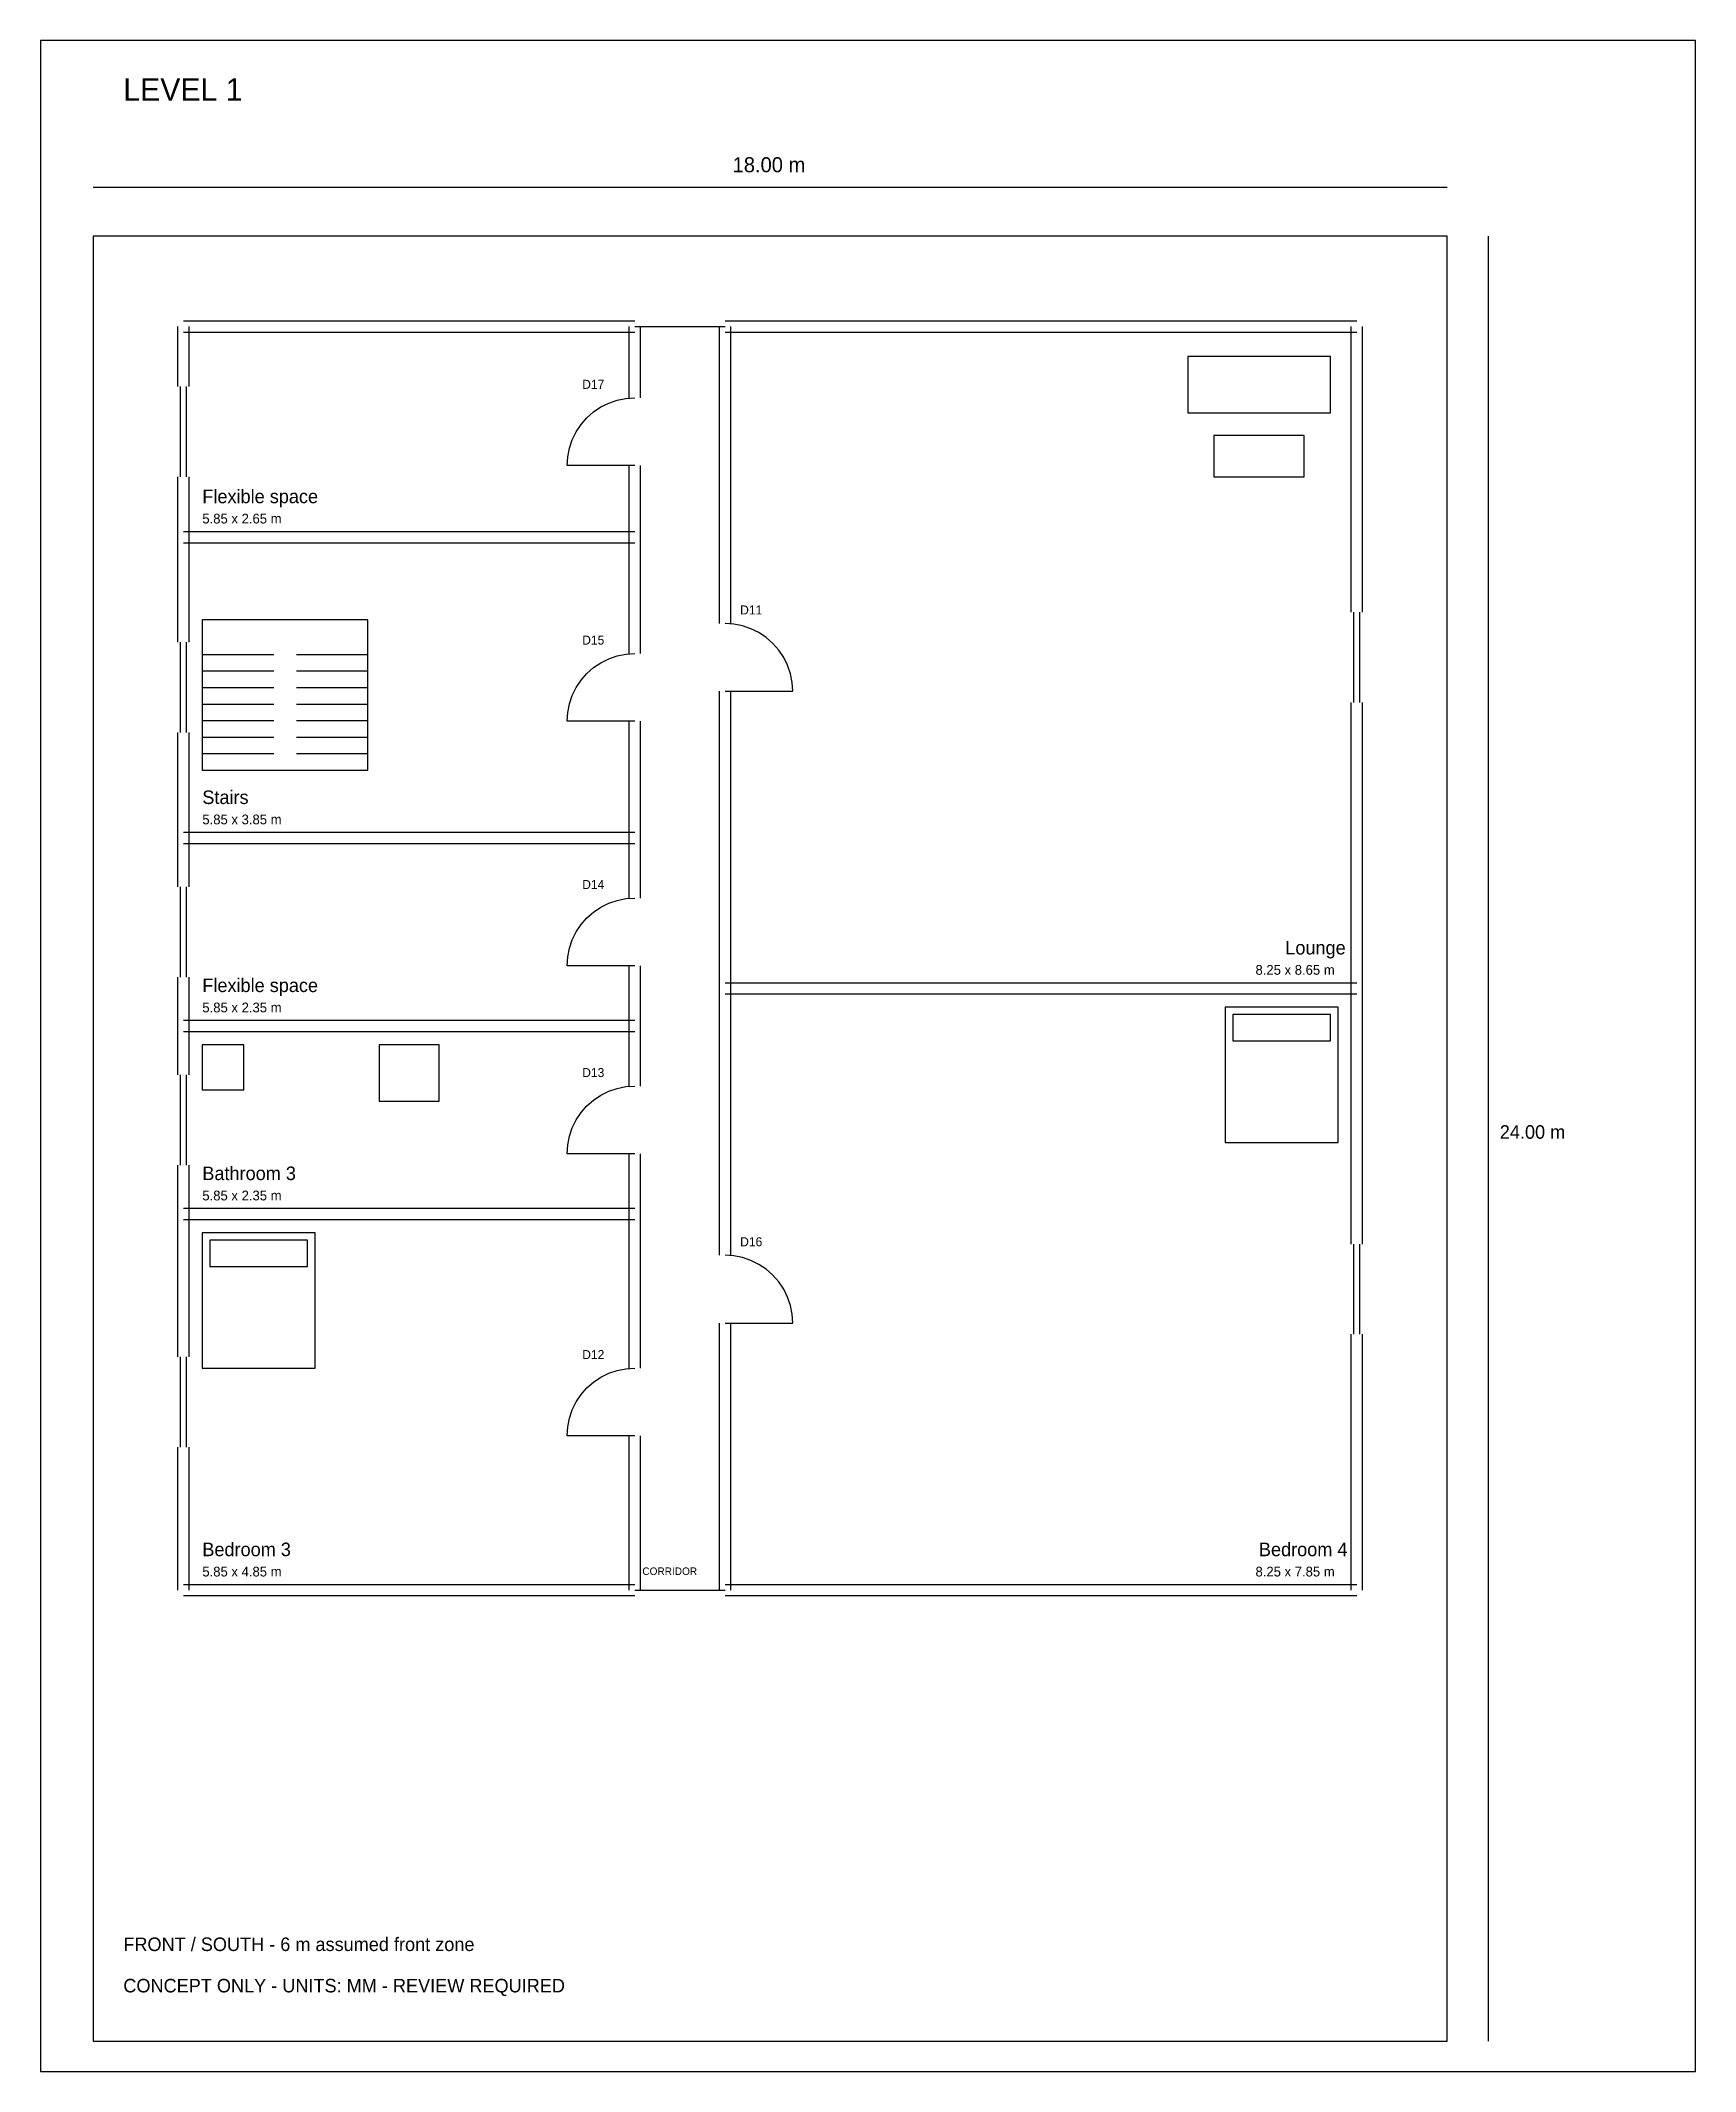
# Model space of a CAD drawing. Header units: millimetres. Extents: x -700 to 21300, y -400 to 26600.
import ezdxf

# ---------------------------------------------------------------- set-up
doc = ezdxf.new("R2010")
doc.units = ezdxf.units.MM
for name, color, linetype in [('DIMENSIONS', 2, 'CONTINUOUS'), ('DOORS', 3, 'CONTINUOUS'), ('FRAME', 8, 'CONTINUOUS'), ('FURNITURE', 8, 'CONTINUOUS'), ('LABELS', 7, 'CONTINUOUS'), ('PLOT', 8, 'CONTINUOUS'), ('STAIRS', 6, 'CONTINUOUS'), ('WALLS', 7, 'CONTINUOUS'), ('WINDOWS', 4, 'CONTINUOUS')]:
    doc.layers.add(name, color=color, linetype=linetype)

msp = doc.modelspace()

# ---------------------------------------------------------------- linework, layer by layer
at = {"layer": 'DIMENSIONS'}
for p, q in [((0, 24650), (18000, 24650)), ((18550, 0), (18550, 24000))]:
    msp.add_line(p, q, dxfattribs=at)
at = {"layer": 'DOORS'}
for p, q in [((6563.6, 21586.4), (6652.1, 21664)), ((6652.1, 21664), (6750, 21729.4)), ((6750, 21729.4), (6855.6, 21781.5)), ((6855.6, 21781.5), (6967.1, 21819.3)), ((6967.1, 21819.3), (7082.5, 21842.3)), ((7082.5, 21842.3), (7200, 21850)), ((6368.5, 21294.4), (6420.6, 21400)), ((6420.6, 21400), (6486, 21497.9)), ((6486, 21497.9), (6563.6, 21586.4)), ((6300, 20950), (6307.7, 21067.5)), ((6307.7, 21067.5), (6330.7, 21182.9)), ((6330.7, 21182.9), (6368.5, 21294.4)), ((7200, 20950), (6300, 20950)), ((8517.5, 18842.3), (8400, 18850)), ((8632.9, 18819.3), (8517.5, 18842.3)), ((8744.4, 18781.5), (8632.9, 18819.3)), ((8850, 18729.4), (8744.4, 18781.5)), ((8947.9, 18664), (8850, 18729.4)), ((9036.4, 18586.4), (8947.9, 18664)), ((6750, 18329.4), (6855.6, 18381.5)), ((6855.6, 18381.5), (6967.1, 18419.3)), ((6967.1, 18419.3), (7082.5, 18442.3)), ((7082.5, 18442.3), (7200, 18450)), ((9114, 18497.9), (9036.4, 18586.4)), ((9179.4, 18400), (9114, 18497.9)), ((9231.5, 18294.4), (9179.4, 18400)), ((6420.6, 18000), (6486, 18097.9)), ((6486, 18097.9), (6563.6, 18186.4)), ((6563.6, 18186.4), (6652.1, 18264)), ((6652.1, 18264), (6750, 18329.4)), ((9269.3, 18182.9), (9231.5, 18294.4)), ((9292.3, 18067.5), (9269.3, 18182.9)), ((6330.7, 17782.9), (6368.5, 17894.4)), ((6368.5, 17894.4), (6420.6, 18000)), ((8400, 17950), (9300, 17950)), ((9300, 17950), (9292.3, 18067.5)), ((6300, 17550), (6307.7, 17667.5)), ((7200, 17550), (6300, 17550)), ((6307.7, 17667.5), (6330.7, 17782.9)), ((6750, 15079.4), (6855.6, 15131.5)), ((6855.6, 15131.5), (6967.1, 15169.3)), ((6967.1, 15169.3), (7082.5, 15192.3)), ((7082.5, 15192.3), (7200, 15200)), ((6486, 14847.9), (6563.6, 14936.4)), ((6563.6, 14936.4), (6652.1, 15014)), ((6652.1, 15014), (6750, 15079.4)), ((6330.7, 14532.9), (6368.5, 14644.4)), ((6368.5, 14644.4), (6420.6, 14750)), ((6420.6, 14750), (6486, 14847.9)), ((6300, 14300), (6307.7, 14417.5)), ((6307.7, 14417.5), (6330.7, 14532.9)), ((7200, 14300), (6300, 14300)), ((6967.1, 12669.3), (7082.5, 12692.3)), ((7082.5, 12692.3), (7200, 12700)), ((6486, 12347.9), (6563.6, 12436.4)), ((6563.6, 12436.4), (6652.1, 12514)), ((6652.1, 12514), (6750, 12579.4)), ((6750, 12579.4), (6855.6, 12631.5)), ((6855.6, 12631.5), (6967.1, 12669.3)), ((6368.5, 12144.4), (6420.6, 12250)), ((6420.6, 12250), (6486, 12347.9)), ((6300, 11800), (6307.7, 11917.5)), ((6307.7, 11917.5), (6330.7, 12032.9)), ((6330.7, 12032.9), (6368.5, 12144.4)), ((7200, 11800), (6300, 11800)), ((8517.5, 10442.3), (8400, 10450)), ((8632.9, 10419.3), (8517.5, 10442.3)), ((8744.4, 10381.5), (8632.9, 10419.3)), ((8850, 10329.4), (8744.4, 10381.5)), ((8947.9, 10264), (8850, 10329.4)), ((9036.4, 10186.4), (8947.9, 10264)), ((9114, 10097.9), (9036.4, 10186.4)), ((9179.4, 10000), (9114, 10097.9)), ((9231.5, 9894.4), (9179.4, 10000)), ((9269.3, 9782.9), (9231.5, 9894.4)), ((9292.3, 9667.5), (9269.3, 9782.9)), ((8400, 9550), (9300, 9550)), ((9300, 9550), (9292.3, 9667.5)), ((6855.6, 8881.5), (6967.1, 8919.3)), ((6967.1, 8919.3), (7082.5, 8942.3)), ((7082.5, 8942.3), (7200, 8950)), ((6486, 8597.9), (6563.6, 8686.4)), ((6563.6, 8686.4), (6652.1, 8764)), ((6652.1, 8764), (6750, 8829.4)), ((6750, 8829.4), (6855.6, 8881.5)), ((6330.7, 8282.9), (6368.5, 8394.4)), ((6368.5, 8394.4), (6420.6, 8500)), ((6420.6, 8500), (6486, 8597.9)), ((6300, 8050), (6307.7, 8167.5)), ((6307.7, 8167.5), (6330.7, 8282.9)), ((7200, 8050), (6300, 8050))]:
    msp.add_line(p, q, dxfattribs=at)
at = {"layer": 'FRAME'}
for p, q in [((21300, 26600), (-700, 26600)), ((-700, 26600), (-700, -400)), ((21300, -400), (21300, 26600)), ((-700, -400), (21300, -400))]:
    msp.add_line(p, q, dxfattribs=at)
at = {"layer": 'FURNITURE'}
for p, q in [((16450, 22400), (14550, 22400)), ((14550, 22400), (14550, 21650)), ((16450, 21650), (16450, 22400)), ((14550, 21650), (16450, 21650)), ((16100, 21350), (14900, 21350)), ((14900, 21350), (14900, 20800)), ((16100, 20800), (16100, 21350)), ((14900, 20800), (16100, 20800)), ((16550, 13750), (15050, 13750)), ((15050, 13750), (15050, 11950)), ((16450, 13650), (15150, 13650)), ((15150, 13650), (15150, 13300)), ((16450, 13300), (16450, 13650)), ((16550, 11950), (16550, 13750)), ((2000, 13250), (1450, 13250)), ((1450, 13250), (1450, 12650)), ((2000, 12650), (2000, 13250)), ((4600, 13250), (3800, 13250)), ((3800, 13250), (3800, 12500)), ((4600, 12500), (4600, 13250)), ((15150, 13300), (16450, 13300)), ((1450, 12650), (2000, 12650)), ((3800, 12500), (4600, 12500)), ((15050, 11950), (16550, 11950)), ((2950, 10750), (1450, 10750)), ((1450, 10750), (1450, 8950)), ((2850, 10650), (1550, 10650)), ((1550, 10650), (1550, 10300)), ((2850, 10300), (2850, 10650)), ((2950, 8950), (2950, 10750)), ((1550, 10300), (2850, 10300)), ((1450, 8950), (2950, 8950))]:
    msp.add_line(p, q, dxfattribs=at)
at = {"layer": 'PLOT'}
for p, q in [((18000, 24000), (0, 24000)), ((0, 24000), (0, 0)), ((18000, 0), (18000, 24000)), ((0, 0), (18000, 0))]:
    msp.add_line(p, q, dxfattribs=at)
at = {"layer": 'STAIRS'}
for p, q in [((3650, 18900), (1450, 18900)), ((1450, 18900), (1450, 16900)), ((3650, 16900), (3650, 18900)), ((1450, 18440), (2400, 18440)), ((2700, 18440), (3650, 18440)), ((1450, 18220), (2400, 18220)), ((2700, 18220), (3650, 18220)), ((1450, 18000), (2400, 18000)), ((2700, 18000), (3650, 18000)), ((1450, 17780), (2400, 17780)), ((1450, 17560), (2400, 17560)), ((2700, 17780), (3650, 17780)), ((2700, 17560), (3650, 17560)), ((1450, 17340), (2400, 17340)), ((2700, 17340), (3650, 17340)), ((1450, 17120), (2400, 17120)), ((2700, 17120), (3650, 17120)), ((1450, 16900), (3650, 16900)), ((1450, 16900), (2400, 16900)), ((2700, 16900), (3650, 16900))]:
    msp.add_line(p, q, dxfattribs=at)
at = {"layer": 'WALLS'}
for p, q in [((1125, 22000), (1125, 22800)), ((1200, 22875), (7200, 22875)), ((1200, 22725), (7200, 22725)), ((1275, 22000), (1275, 22800)), ((7125, 21850), (7125, 22800)), ((7200, 22800), (8400, 22800)), ((7275, 21850), (7275, 22800)), ((8325, 18850), (8325, 22800)), ((8400, 22875), (16800, 22875)), ((8400, 22725), (16800, 22725)), ((8475, 18850), (8475, 22800)), ((16725, 19000), (16725, 22800)), ((16875, 19000), (16875, 22800)), ((1125, 20000), (1125, 20800)), ((1275, 20000), (1275, 20800)), ((7125, 20000), (7125, 20950)), ((7275, 20000), (7275, 20950)), ((1125, 18600), (1125, 20000)), ((1200, 20075), (7200, 20075)), ((1275, 18600), (1275, 20000)), ((7125, 18450), (7125, 20000)), ((7275, 18450), (7275, 20000)), ((1200, 19925), (7200, 19925)), ((8325, 14000), (8325, 17950)), ((8475, 14000), (8475, 17950)), ((7125, 16000), (7125, 17550)), ((7275, 16000), (7275, 17550)), ((16725, 14000), (16725, 17800)), ((16875, 14000), (16875, 17800)), ((1125, 16000), (1125, 17400)), ((1275, 16000), (1275, 17400)), ((1125, 15350), (1125, 16000)), ((1200, 16075), (7200, 16075)), ((1275, 15350), (1275, 16000)), ((7125, 15200), (7125, 16000)), ((7275, 15200), (7275, 16000)), ((1200, 15925), (7200, 15925)), ((1125, 13500), (1125, 14150)), ((1275, 13500), (1275, 14150)), ((7125, 13500), (7125, 14300)), ((7275, 13500), (7275, 14300)), ((8400, 14075), (16800, 14075)), ((8325, 10450), (8325, 14000)), ((8400, 13925), (16800, 13925)), ((8475, 10450), (8475, 14000)), ((16725, 10600), (16725, 14000)), ((16875, 10600), (16875, 14000)), ((1125, 12850), (1125, 13500)), ((1200, 13575), (7200, 13575)), ((1275, 12850), (1275, 13500)), ((7125, 12700), (7125, 13500)), ((7275, 12700), (7275, 13500)), ((1200, 13425), (7200, 13425)), ((1125, 11000), (1125, 11650)), ((1275, 11000), (1275, 11650)), ((7125, 11000), (7125, 11800)), ((7275, 11000), (7275, 11800)), ((1200, 11075), (7200, 11075)), ((1125, 9100), (1125, 11000)), ((1200, 10925), (7200, 10925)), ((1275, 9100), (1275, 11000)), ((7125, 8950), (7125, 11000)), ((7275, 8950), (7275, 11000)), ((8325, 6000), (8325, 9550)), ((8475, 6000), (8475, 9550)), ((16725, 6000), (16725, 9400)), ((16875, 6000), (16875, 9400)), ((1125, 6000), (1125, 7900)), ((1275, 6000), (1275, 7900)), ((7125, 6000), (7125, 8050)), ((7275, 6000), (7275, 8050)), ((1200, 6075), (7200, 6075)), ((7200, 6000), (8400, 6000)), ((8400, 6075), (16800, 6075)), ((1200, 5925), (7200, 5925)), ((8400, 5925), (16800, 5925))]:
    msp.add_line(p, q, dxfattribs=at)
at = {"layer": 'WINDOWS'}
for p, q in [((1160, 20800), (1160, 22000)), ((1240, 20800), (1240, 22000)), ((16760, 17800), (16760, 19000)), ((16840, 17800), (16840, 19000)), ((1160, 17400), (1160, 18600)), ((1240, 17400), (1240, 18600)), ((1160, 14150), (1160, 15350)), ((1240, 14150), (1240, 15350)), ((1160, 11650), (1160, 12850)), ((1240, 11650), (1240, 12850)), ((16760, 9400), (16760, 10600)), ((16840, 9400), (16840, 10600)), ((1160, 7900), (1160, 9100)), ((1240, 7900), (1240, 9100))]:
    msp.add_line(p, q, dxfattribs=at)

# ---------------------------------------------------------------- texts
at = {"layer": 'LABELS'}
for s, height, p in [('LEVEL 1', 300, (400, 25800)), ('18.00 m', 200, (8500, 24850)), ('D17', 120, (6500, 21970)), ('Flexible space', 180, (1450, 20450)), ('5.85 x 2.65 m', 130, (1450, 20180)), ('D11', 120, (8600, 18970)), ('D15', 120, (6500, 18570)), ('Stairs', 180, (1450, 16450)), ('5.85 x 3.85 m', 130, (1450, 16180)), ('D14', 120, (6500, 15320)), ('Lounge', 180, (15848, 14450)), ('8.25 x 8.65 m', 130, (15451.5, 14180)), ('Flexible space', 180, (1450, 13950)), ('5.85 x 2.35 m', 130, (1450, 13680)), ('D13', 120, (6500, 12820)), ('24.00 m', 180, (18700, 12000)), ('Bathroom 3', 180, (1450, 11450)), ('5.85 x 2.35 m', 130, (1450, 11180)), ('D16', 120, (8600, 10570)), ('D12', 120, (6500, 9070)), ('Bedroom 3', 180, (1450, 6450)), ('Bedroom 4', 180, (15497, 6450)), ('5.85 x 4.85 m', 130, (1450, 6180)), ('CORRIDOR', 100, (7300, 6200)), ('8.25 x 7.85 m', 130, (15451.5, 6180)), ('FRONT / SOUTH - 6 m assumed front zone', 180, (400, 1200)), ('CONCEPT ONLY - UNITS: MM - REVIEW REQUIRED', 180, (400, 650))]:
    msp.add_text(s, height=height, dxfattribs=at).set_placement(p)

doc.saveas('drawing.dxf')
